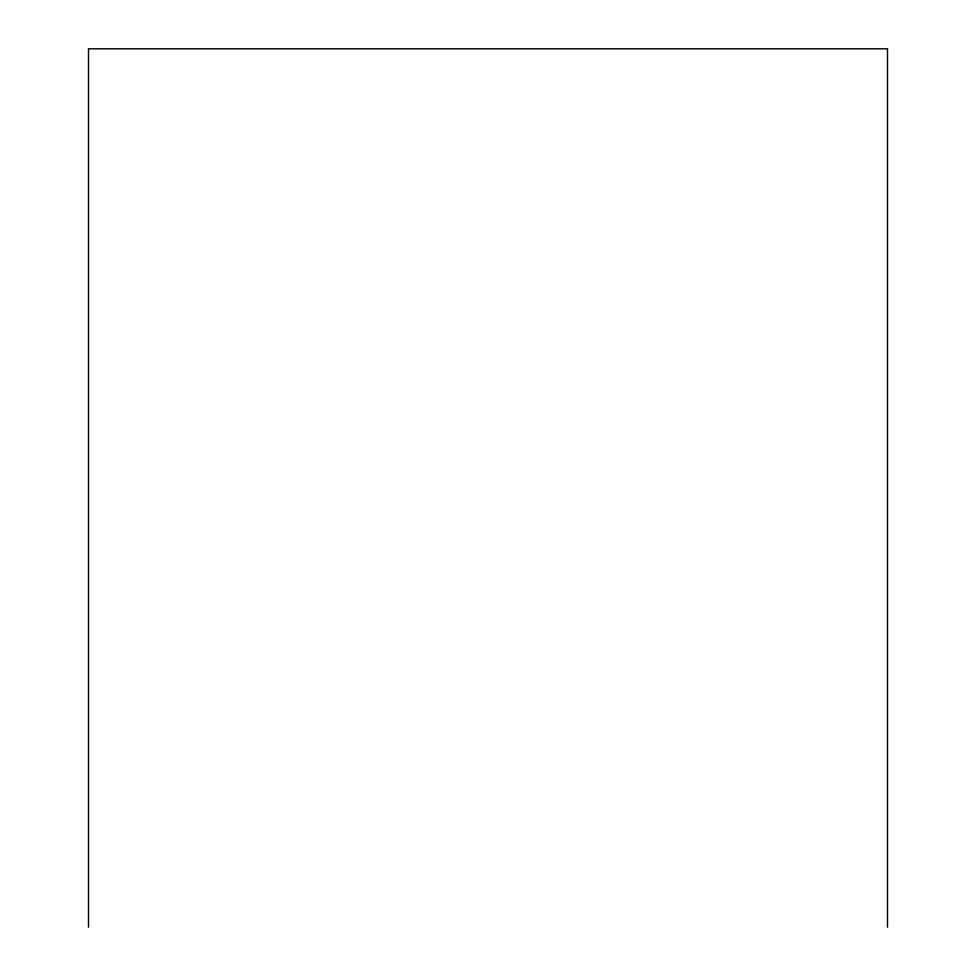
<?xml version="1.0" encoding="UTF-8"?>
<svg xmlns="http://www.w3.org/2000/svg" width="976" height="976" viewBox="0 0 976 976"><rect width="100%" height="100%" fill="white"/><g stroke="black" fill="none" stroke-linecap="round" stroke-linejoin="round"><path stroke-width="1.46" d="M887.501 927.2L887.501 48.8L88.499 48.8L88.499 927.2"/></g></svg>
